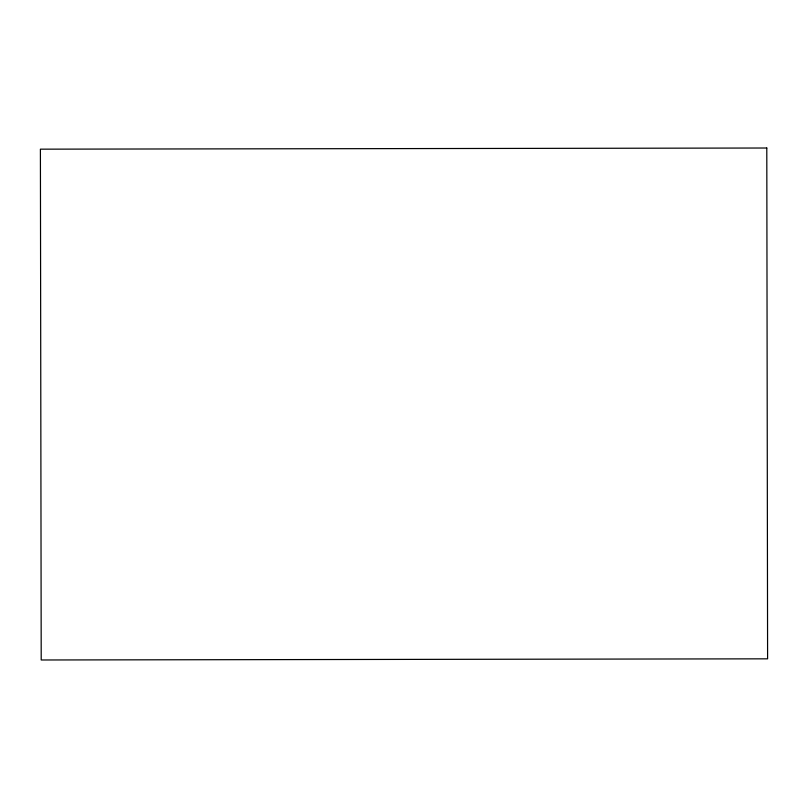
<?xml version="1.0" encoding="UTF-8"?>
<svg xmlns="http://www.w3.org/2000/svg" width="808" height="808" viewBox="0 0 808 808"><rect width="100%" height="100%" fill="white"/><g stroke="black" fill="none" stroke-linecap="round" stroke-linejoin="round"><path stroke-width="1.21" d="M766.792 148.016L40.4 149.167L41.208 659.985L767.6 658.833L766.792 148.016"/></g></svg>
